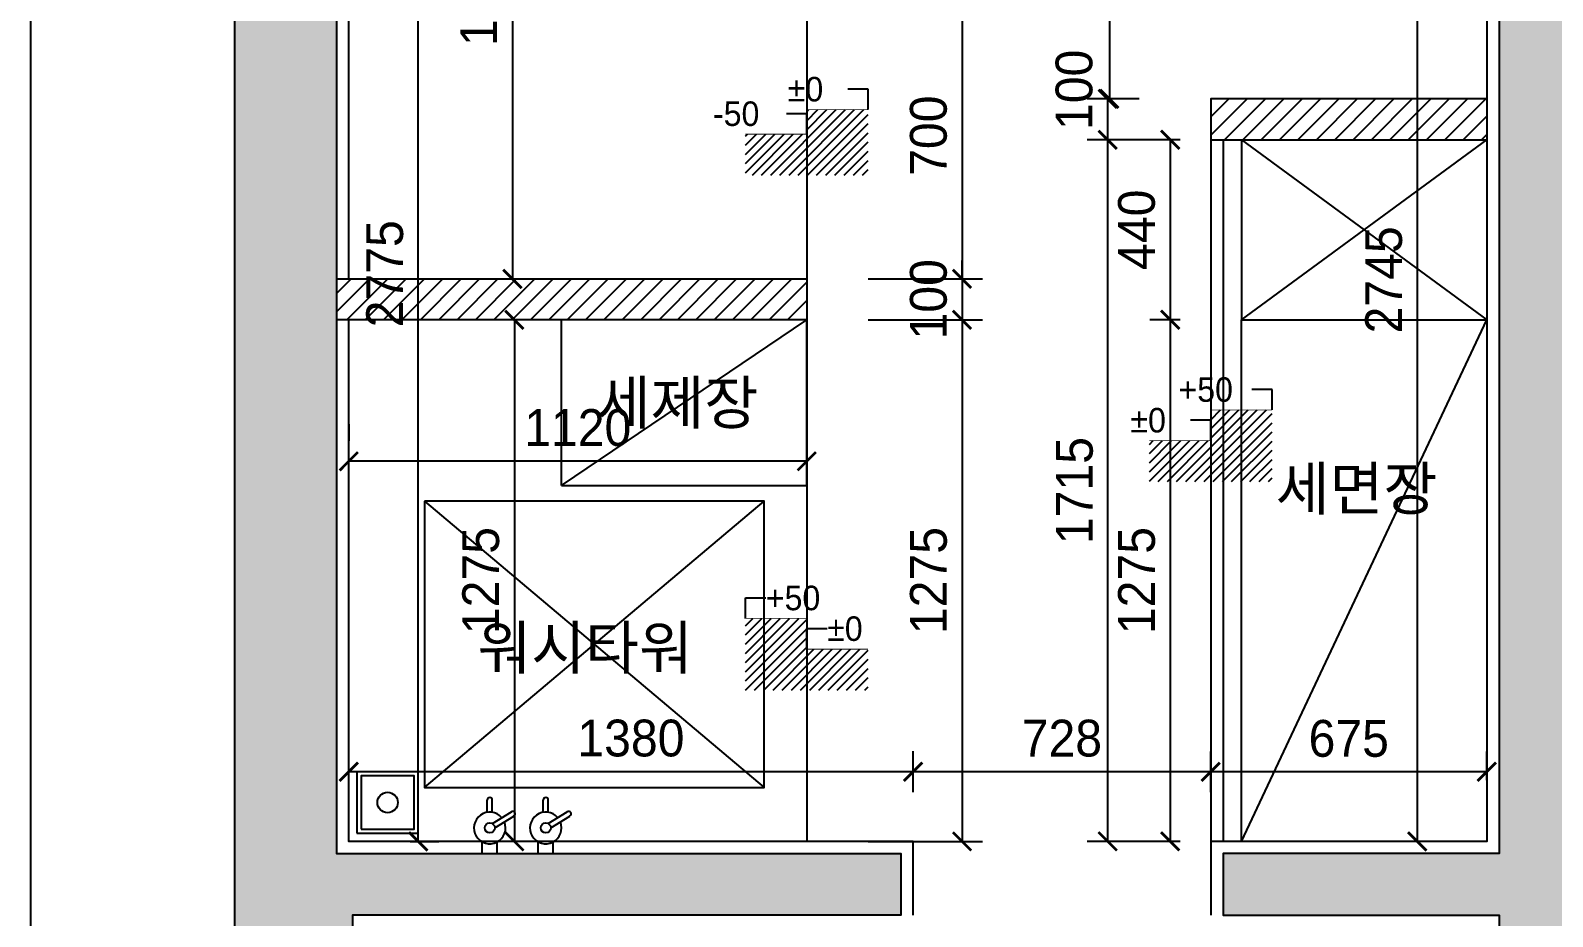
# Model space of a CAD drawing. Header units: millimetres. Extents: x -551172 to 227904, y -3435 to 261611.
# Drawn here: x 143942 to 147665, y 88343 to 90509 of the extents above; entities that cross this region are included whole.
import ezdxf
from ezdxf.enums import TextEntityAlignment as Align

# ---------------------------------------------------------------- set-up
doc = ezdxf.new("R2010")
doc.units = ezdxf.units.MM
doc.header["$LTSCALE"] = 100
doc.header["$PDMODE"] = 3
doc.layers.get('DEFPOINTS').update_dxf_attribs({"color": 248})
for name, color, linetype in [('C-LEVEL', 7, 'Continuous'), ('C-LEVEL @ 1', 7, 'Continuous'), ('C-SYM', 7, 'Continuous'), ('E-DIM(IN)', 14, 'Continuous'), ('F-HAT', 251, 'Continuous'), ('F-HAT @ 1', 251, 'Continuous'), ('F-LEVEL', 7, 'Continuous'), ('F-WALL1', 2, 'Continuous'), ('F-WALL2', 3, 'Continuous')]:
    doc.layers.add(name, color=color, linetype=linetype)
doc.layers.add('DEFPOINTS @ 1', color=248, linetype='Continuous', plot=False)
doc.styles.get("Standard").update_dxf_attribs({"font": 'romans.shx'})
doc.styles.add('YOURNAME', font='HYWULM.TTF')
doc.dimstyles.get("Standard").update_dxf_attribs({"dimtxt": 0.18, "dimasz": 0.18, "dimexe": 0.18, "dimexo": 0.0625, "dimgap": 0.09, "dimtad": 0, "dimtih": 1, "dimtoh": 1, "dimdec": 4, "dimzin": 0, "dimdsep": 46, "dimtxsty": 'Standard', "dimcen": 0.09, "dimadec": 0, "dimazin": 0, "dimtfac": 1, "dimtdec": 4, "dimtofl": 0, "dimtmove": 0, "dimatfit": 3, "dimfxl": 0, "dimtolj": 1, "dimtzin": 0, "dimarcsym": 0})
doc.dimstyles.new('YOURNAME-50', dxfattribs={"dimscale": 50, "dimtxt": 1.8, "dimasz": 0.9, "dimexe": 1, "dimexo": 3, "dimgap": 0.7, "dimtad": 1, "dimdec": 0, "dimzin": 0, "dimdsep": 46, "dimtxsty": 'YOURNAME', "dimblk": 'ARCHTICK', "dimcen": 0, "dimclrd": 1, "dimclre": 1, "dimclrt": 7, "dimadec": 0, "dimazin": 0, "dimtfac": 1, "dimtdec": 0, "dimtix": 1, "dimtmove": 2, "dimatfit": 3, "dimldrblk": 'ARCHTICK', "dimfxl": 0, "dimtolj": 1, "dimtzin": 0, "dimarcsym": 0})

# ---------------------------------------------------------------- blocks, each defined once
blk = doc.blocks.new('수전')
for p, q in [((-24.3, 101), (-24.3, 131.2)), ((-12.2, 101), (-12.2, 131.2)), ((-12, 73.4), (34.5, 102.3)), ((-6, 62.8), (40.9, 92)), ((-36.5, 0), (-36.5, 28.7)), ((0, 0), (0, 28.7))]:
    blk.add_line(p, q)
blk.add_circle((-18.3, 62.8), 12.3)
for centre, radius, start, end in [((-18.3, 131.2), 6.08, 0, 180), ((-18.3, 62.8), 38.7, 40.3337, 22.2294), ((37.7, 97.2), 6.08, 301.901, 121.901)]:
    blk.add_arc(centre, radius, start, end)
blk = doc.blocks.new('_ArchTick')
at = {"color": 0, "linetype": 'ByBlock', "const_width": 0.15}
blk.add_lwpolyline([(-0.5, -0.5), (0.5, 0.5)], dxfattribs=at)
blk = doc.blocks.new('*D278')
at = {"layer": 'DEFPOINTS', "color": 0}
for p in [(147503.6, 91271.8), (147333.6, 88526.8), (147503.6, 88526.8)]:
    blk.add_point(p, dxfattribs=at)
at = {"layer": 'E-DIM(IN)', "lineweight": -2}
for p, q in [((147353.6, 91271.8), (147283.6, 91271.8)), ((147333.6, 91271.8), (147333.6, 88526.8)), ((147353.6, 88526.8), (147283.6, 88526.8))]:
    blk.add_line(p, q, dxfattribs=at)
at = {"layer": 'E-DIM(IN)', "lineweight": -2, "xscale": 45, "yscale": 45, "zscale": 45}
for p, rotation in [((147333.6, 91271.8), 90), ((147333.6, 88526.8), 270)]:
    blk.add_blockref('_ArchTick', p, dxfattribs=dict(at, rotation=rotation))
at = {"layer": 'E-DIM(IN)', "color": 7, "insert": (147252, 89899.3), "char_height": 90, "attachment_point": 5, "rotation": 90, "style": 'YOURNAME'}
blk.add_mtext('\\A1;2745', dxfattribs=at)
blk = doc.blocks.new('*D279')
at = {"layer": 'DEFPOINTS', "color": 0}
for p in [(146828.6, 88696.8), (147503.6, 88526.8), (146828.6, 88496.8)]:
    blk.add_point(p, dxfattribs=at)
at = {"layer": 'E-DIM(IN)', "lineweight": -2}
for p, q in [((146828.6, 88646.8), (146828.6, 88746.8)), ((147503.6, 88676.8), (147503.6, 88746.8)), ((147503.6, 88696.8), (146828.6, 88696.8))]:
    blk.add_line(p, q, dxfattribs=at)
at = {"layer": 'E-DIM(IN)', "lineweight": -2, "xscale": 45, "yscale": 45, "zscale": 45, "rotation": 180}
blk.add_blockref('_ArchTick', (146828.6, 88696.8), dxfattribs=at)
at = {"layer": 'E-DIM(IN)', "lineweight": -2, "xscale": 45, "yscale": 45, "zscale": 45}
blk.add_blockref('_ArchTick', (147503.6, 88696.8), dxfattribs=at)
at = {"layer": 'E-DIM(IN)', "color": 7, "insert": (147166.1, 88777.9), "char_height": 90, "attachment_point": 5, "style": 'YOURNAME'}
blk.add_mtext('\\A1;675', dxfattribs=at)
blk = doc.blocks.new('*D280')
at = {"layer": 'DEFPOINTS', "color": 0}
for p in [(146100.6, 88696.8), (146100.6, 88496.8), (146828.6, 88496.8)]:
    blk.add_point(p, dxfattribs=at)
at = {"layer": 'E-DIM(IN)', "lineweight": -2}
for p, q in [((146100.6, 88646.8), (146100.6, 88746.8)), ((146828.6, 88646.8), (146828.6, 88746.8)), ((146828.6, 88696.8), (146100.6, 88696.8))]:
    blk.add_line(p, q, dxfattribs=at)
at = {"layer": 'E-DIM(IN)', "lineweight": -2, "xscale": 45, "yscale": 45, "zscale": 45, "rotation": 180}
blk.add_blockref('_ArchTick', (146100.6, 88696.8), dxfattribs=at)
at = {"layer": 'E-DIM(IN)', "lineweight": -2, "xscale": 45, "yscale": 45, "zscale": 45}
blk.add_blockref('_ArchTick', (146828.6, 88696.8), dxfattribs=at)
at = {"layer": 'E-DIM(IN)', "color": 7, "insert": (146464.6, 88778.6), "char_height": 90, "attachment_point": 5, "style": 'YOURNAME'}
blk.add_mtext('\\A1;728', dxfattribs=at)
blk = doc.blocks.new('*D281')
at = {"layer": 'DEFPOINTS', "color": 0}
for p in [(144720.6, 88697), (144720.6, 88526.8), (146100.6, 88496.8)]:
    blk.add_point(p, dxfattribs=at)
at = {"layer": 'E-DIM(IN)', "lineweight": -2}
for p, q in [((144720.6, 88676.8), (144720.6, 88747)), ((146100.6, 88646.8), (146100.6, 88747)), ((146100.6, 88697), (144720.6, 88697))]:
    blk.add_line(p, q, dxfattribs=at)
at = {"layer": 'E-DIM(IN)', "lineweight": -2, "xscale": 45, "yscale": 45, "zscale": 45, "rotation": 180}
blk.add_blockref('_ArchTick', (144720.6, 88697), dxfattribs=at)
at = {"layer": 'E-DIM(IN)', "lineweight": -2, "xscale": 45, "yscale": 45, "zscale": 45}
blk.add_blockref('_ArchTick', (146100.6, 88697), dxfattribs=at)
at = {"layer": 'E-DIM(IN)', "color": 7, "insert": (145410.6, 88778.8), "char_height": 90, "attachment_point": 5, "style": 'YOURNAME'}
blk.add_mtext('\\A1;1380', dxfattribs=at)
blk = doc.blocks.new('*D282')
at = {"layer": 'DEFPOINTS', "color": 0}
for p in [(144720.6, 91301.8), (144890.6, 91301.8), (144720.6, 88526.8)]:
    blk.add_point(p, dxfattribs=at)
at = {"layer": 'E-DIM(IN)', "lineweight": -2}
for p, q in [((144870.6, 91301.8), (144940.6, 91301.8)), ((144890.6, 88526.8), (144890.6, 91301.8)), ((144870.6, 88526.8), (144940.6, 88526.8))]:
    blk.add_line(p, q, dxfattribs=at)
at = {"layer": 'E-DIM(IN)', "lineweight": -2, "xscale": 45, "yscale": 45, "zscale": 45}
for p, rotation in [((144890.6, 91301.8), 90), ((144890.6, 88526.8), 270)]:
    blk.add_blockref('_ArchTick', p, dxfattribs=dict(at, rotation=rotation))
at = {"layer": 'E-DIM(IN)', "color": 7, "insert": (144809, 89914.3), "char_height": 90, "attachment_point": 5, "rotation": 90, "style": 'YOURNAME'}
blk.add_mtext('\\A1;2775', dxfattribs=at)
blk = doc.blocks.new('*D286')
at = {"layer": 'DEFPOINTS', "color": 0}
for p in [(145840.6, 90601.8), (145840.6, 89901.8), (146220.4, 89901.8)]:
    blk.add_point(p, dxfattribs=at)
at = {"layer": 'E-DIM(IN)', "lineweight": -2}
for p, q in [((145990.6, 90601.8), (146270.4, 90601.8)), ((146220.4, 90601.8), (146220.4, 89901.8)), ((145990.6, 89901.8), (146270.4, 89901.8))]:
    blk.add_line(p, q, dxfattribs=at)
at = {"layer": 'E-DIM(IN)', "lineweight": -2, "xscale": 45, "yscale": 45, "zscale": 45}
for p, rotation in [((146220.4, 90601.8), 90), ((146220.4, 89901.8), 270)]:
    blk.add_blockref('_ArchTick', p, dxfattribs=dict(at, rotation=rotation))
at = {"layer": 'E-DIM(IN)', "color": 7, "insert": (146138.6, 90251.8), "char_height": 90, "attachment_point": 5, "rotation": 90, "style": 'YOURNAME'}
blk.add_mtext('\\A1;700', dxfattribs=at)
blk = doc.blocks.new('*D287')
at = {"layer": 'DEFPOINTS', "color": 0}
for p in [(145840.6, 89901.8), (145840.6, 89801.8), (146220.4, 89801.8)]:
    blk.add_point(p, dxfattribs=at)
at = {"layer": 'E-DIM(IN)', "lineweight": -2}
for p, q in [((146220.4, 89901.8), (146220.4, 89946.8)), ((145990.6, 89901.8), (146270.4, 89901.8)), ((146220.4, 89901.8), (146220.4, 89801.8)), ((145990.6, 89801.8), (146270.4, 89801.8)), ((146220.4, 89801.8), (146220.4, 89756.8))]:
    blk.add_line(p, q, dxfattribs=at)
at = {"layer": 'E-DIM(IN)', "lineweight": -2, "xscale": 45, "yscale": 45, "zscale": 45}
for p, rotation in [((146220.4, 89901.8), 270), ((146220.4, 89801.8), 90)]:
    blk.add_blockref('_ArchTick', p, dxfattribs=dict(at, rotation=rotation))
at = {"layer": 'E-DIM(IN)', "color": 7, "insert": (146138.6, 89851.8), "char_height": 90, "attachment_point": 5, "rotation": 90, "style": 'YOURNAME'}
blk.add_mtext('\\A1;100', dxfattribs=at)
blk = doc.blocks.new('*D288')
at = {"layer": 'DEFPOINTS', "color": 0}
for p in [(145840.6, 89801.8), (145840.6, 88526.8), (146220.4, 88526.8)]:
    blk.add_point(p, dxfattribs=at)
at = {"layer": 'E-DIM(IN)', "lineweight": -2}
for p, q in [((145990.6, 89801.8), (146270.4, 89801.8)), ((146220.4, 89801.8), (146220.4, 88526.8)), ((145990.6, 88526.8), (146270.4, 88526.8))]:
    blk.add_line(p, q, dxfattribs=at)
at = {"layer": 'E-DIM(IN)', "lineweight": -2, "xscale": 45, "yscale": 45, "zscale": 45}
for p, rotation in [((146220.4, 89801.8), 90), ((146220.4, 88526.8), 270)]:
    blk.add_blockref('_ArchTick', p, dxfattribs=dict(at, rotation=rotation))
at = {"layer": 'E-DIM(IN)', "color": 7, "insert": (146138.7, 89164.3), "char_height": 90, "attachment_point": 5, "rotation": 90, "style": 'YOURNAME'}
blk.add_mtext('\\A1;1275', dxfattribs=at)
blk = doc.blocks.new('*D289')
at = {"layer": 'DEFPOINTS', "color": 0}
for p in [(145240.6, 89801.8), (145125.5, 88526.8), (145240.6, 88526.8)]:
    blk.add_point(p, dxfattribs=at)
at = {"layer": 'E-DIM(IN)', "lineweight": -2}
for p, q in [((145090.6, 89801.8), (145075.5, 89801.8)), ((145125.5, 89801.8), (145125.5, 88526.8)), ((145090.6, 88526.8), (145075.5, 88526.8))]:
    blk.add_line(p, q, dxfattribs=at)
at = {"layer": 'E-DIM(IN)', "lineweight": -2, "xscale": 45, "yscale": 45, "zscale": 45}
for p, rotation in [((145125.5, 89801.8), 90), ((145125.5, 88526.8), 270)]:
    blk.add_blockref('_ArchTick', p, dxfattribs=dict(at, rotation=rotation))
at = {"layer": 'E-DIM(IN)', "color": 7, "insert": (145043.8, 89164.3), "char_height": 90, "attachment_point": 5, "rotation": 90, "style": 'YOURNAME'}
blk.add_mtext('\\A1;1275', dxfattribs=at)
blk = doc.blocks.new('*D290')
at = {"layer": 'DEFPOINTS', "color": 0}
for p in [(144720.6, 89455.9), (144720.6, 89396.8), (145840.6, 89396.8)]:
    blk.add_point(p, dxfattribs=at)
at = {"layer": 'E-DIM(IN)', "lineweight": -2}
for p, q in [((144720.6, 89546.8), (144720.6, 89505.9)), ((145840.6, 89546.8), (145840.6, 89505.9)), ((145840.6, 89455.9), (144720.6, 89455.9))]:
    blk.add_line(p, q, dxfattribs=at)
at = {"layer": 'E-DIM(IN)', "lineweight": -2, "xscale": 45, "yscale": 45, "zscale": 45, "rotation": 180}
blk.add_blockref('_ArchTick', (144720.6, 89455.9), dxfattribs=at)
at = {"layer": 'E-DIM(IN)', "lineweight": -2, "xscale": 45, "yscale": 45, "zscale": 45}
blk.add_blockref('_ArchTick', (145840.6, 89455.9), dxfattribs=at)
at = {"layer": 'E-DIM(IN)', "color": 7, "insert": (145280.6, 89537.7), "char_height": 90, "attachment_point": 5, "style": 'YOURNAME'}
blk.add_mtext('\\A1;1120', dxfattribs=at)
blk = doc.blocks.new('*D291')
at = {"layer": 'DEFPOINTS', "color": 0}
for p in [(144905.6, 91301.8), (144905.6, 89901.8), (145120.9, 89901.8)]:
    blk.add_point(p, dxfattribs=at)
at = {"layer": 'E-DIM(IN)', "lineweight": -2}
for p, q in [((145055.6, 91301.8), (145170.9, 91301.8)), ((145120.9, 91301.8), (145120.9, 89901.8)), ((145055.6, 89901.8), (145170.9, 89901.8))]:
    blk.add_line(p, q, dxfattribs=at)
at = {"layer": 'E-DIM(IN)', "lineweight": -2, "xscale": 45, "yscale": 45, "zscale": 45}
for p, rotation in [((145120.9, 91301.8), 90), ((145120.9, 89901.8), 270)]:
    blk.add_blockref('_ArchTick', p, dxfattribs=dict(at, rotation=rotation))
at = {"layer": 'E-DIM(IN)', "color": 7, "insert": (145039.1, 90601.8), "char_height": 90, "attachment_point": 5, "rotation": 90, "style": 'YOURNAME'}
blk.add_mtext('\\A1;1400', dxfattribs=at)
blk = doc.blocks.new('*D292')
at = {"layer": 'DEFPOINTS', "color": 0}
for p in [(146749.6, 91271.8), (146580.7, 90341.8), (146803.6, 90341.8)]:
    blk.add_point(p, dxfattribs=at)
at = {"layer": 'E-DIM(IN)', "lineweight": -2}
for p, q in [((146599.6, 91271.8), (146530.7, 91271.8)), ((146580.7, 91271.8), (146580.7, 90341.8)), ((146653.6, 90341.8), (146530.7, 90341.8))]:
    blk.add_line(p, q, dxfattribs=at)
at = {"layer": 'E-DIM(IN)', "lineweight": -2, "xscale": 45, "yscale": 45, "zscale": 45}
for p, rotation in [((146580.7, 91271.8), 90), ((146580.7, 90341.8), 270)]:
    blk.add_blockref('_ArchTick', p, dxfattribs=dict(at, rotation=rotation))
at = {"layer": 'E-DIM(IN)', "color": 7, "insert": (146498.9, 90806.8), "char_height": 90, "attachment_point": 5, "rotation": 90, "style": 'YOURNAME'}
blk.add_mtext('\\A1;930', dxfattribs=at)
blk = doc.blocks.new('*D293')
at = {"layer": 'DEFPOINTS', "color": 0}
for p in [(146803.6, 90241.8), (146576.5, 88526.8), (146828.6, 88526.8)]:
    blk.add_point(p, dxfattribs=at)
at = {"layer": 'E-DIM(IN)', "lineweight": -2}
for p, q in [((146653.6, 90241.8), (146526.5, 90241.8)), ((146576.5, 90241.8), (146576.5, 88526.8)), ((146678.6, 88526.8), (146526.5, 88526.8))]:
    blk.add_line(p, q, dxfattribs=at)
at = {"layer": 'E-DIM(IN)', "lineweight": -2, "xscale": 45, "yscale": 45, "zscale": 45}
for p, rotation in [((146576.5, 90241.8), 90), ((146576.5, 88526.8), 270)]:
    blk.add_blockref('_ArchTick', p, dxfattribs=dict(at, rotation=rotation))
at = {"layer": 'E-DIM(IN)', "color": 7, "insert": (146495.6, 89384.3), "char_height": 90, "attachment_point": 5, "rotation": 90, "style": 'YOURNAME'}
blk.add_mtext('\\A1;1715', dxfattribs=at)
blk = doc.blocks.new('*D294')
at = {"layer": 'DEFPOINTS', "color": 0}
for p in [(146803.6, 90341.8), (146576.5, 90241.8), (146828.6, 90241.8)]:
    blk.add_point(p, dxfattribs=at)
at = {"layer": 'E-DIM(IN)', "lineweight": -2}
for p, q in [((146653.6, 90341.8), (146526.5, 90341.8)), ((146576.5, 90341.8), (146576.5, 90241.8)), ((146678.6, 90241.8), (146526.5, 90241.8))]:
    blk.add_line(p, q, dxfattribs=at)
at = {"layer": 'E-DIM(IN)', "lineweight": -2, "xscale": 45, "yscale": 45, "zscale": 45}
for p, rotation in [((146576.5, 90341.8), 90), ((146576.5, 90241.8), 270)]:
    blk.add_blockref('_ArchTick', p, dxfattribs=dict(at, rotation=rotation))
at = {"layer": 'E-DIM(IN)', "color": 7, "insert": (146494.7, 90363.9), "char_height": 90, "attachment_point": 5, "rotation": 90, "style": 'YOURNAME'}
blk.add_mtext('\\A1;100', dxfattribs=at)
blk = doc.blocks.new('*D295')
at = {"layer": 'DEFPOINTS', "color": 0}
for p in [(146903.6, 90241.8), (146729.4, 89801.8), (146903.6, 89801.8)]:
    blk.add_point(p, dxfattribs=at)
at = {"layer": 'E-DIM(IN)', "lineweight": -2}
for p, q in [((146753.6, 90241.8), (146679.4, 90241.8)), ((146729.4, 90241.8), (146729.4, 89801.8)), ((146753.6, 89801.8), (146679.4, 89801.8))]:
    blk.add_line(p, q, dxfattribs=at)
at = {"layer": 'E-DIM(IN)', "lineweight": -2, "xscale": 45, "yscale": 45, "zscale": 45}
for p, rotation in [((146729.4, 90241.8), 90), ((146729.4, 89801.8), 270)]:
    blk.add_blockref('_ArchTick', p, dxfattribs=dict(at, rotation=rotation))
at = {"layer": 'E-DIM(IN)', "color": 7, "insert": (146647.6, 90021.8), "char_height": 90, "attachment_point": 5, "rotation": 90, "style": 'YOURNAME'}
blk.add_mtext('\\A1;440', dxfattribs=at)
blk = doc.blocks.new('*D296')
at = {"layer": 'DEFPOINTS', "color": 0}
for p in [(146903.6, 89801.8), (146729.4, 88526.8), (146903.6, 88526.8)]:
    blk.add_point(p, dxfattribs=at)
at = {"layer": 'E-DIM(IN)', "lineweight": -2}
for p, q in [((146753.6, 89801.8), (146679.4, 89801.8)), ((146729.4, 89801.8), (146729.4, 88526.8)), ((146753.6, 88526.8), (146679.4, 88526.8))]:
    blk.add_line(p, q, dxfattribs=at)
at = {"layer": 'E-DIM(IN)', "lineweight": -2, "xscale": 45, "yscale": 45, "zscale": 45}
for p, rotation in [((146729.4, 89801.8), 90), ((146729.4, 88526.8), 270)]:
    blk.add_blockref('_ArchTick', p, dxfattribs=dict(at, rotation=rotation))
at = {"layer": 'E-DIM(IN)', "color": 7, "insert": (146647.7, 89164.3), "char_height": 90, "attachment_point": 5, "rotation": 90, "style": 'YOURNAME'}
blk.add_mtext('\\A1;1275', dxfattribs=at)
blk = doc.blocks.new('C-SYM-LEVEL-2')
at = {"layer": 'C-SYM', "style": 'YOURNAME'}
blk.add_attdef('부위', text='', height=60, dxfattribs=at).set_placement((-68456.5, -41156.5), align=Align.MIDDLE_LEFT)
at = {"layer": 'DEFPOINTS @ 1', "has_arrowhead": 0}
blk.add_leader([(-68506.5, -41106.5), (-68506.5, -41156.5), (-68456.5, -41156.5)], dimstyle='Standard', override={"dimscale": 1, "dimasz": 1, "dimtxsty": 'YOURNAME', "dimldrblk": 'Dot'}, dxfattribs=at)
blk = doc.blocks.new('*U711')
at = {"layer": 'C-LEVEL'}
ref = blk.add_blockref('C-SYM-LEVEL-2', (77334.2, 49149), dxfattribs=dict(at, rotation=180))
ref.add_attrib('부위', '-50', dxfattribs={"layer": 'C-LEVEL @ 1', "height": 60, "style": 'YOURNAME'}).set_placement((145611.3, 90305.5), align=Align.MIDDLE_LEFT)
blk = doc.blocks.new('*U712')
at = {"layer": 'C-LEVEL'}
ref = blk.add_blockref('C-SYM-LEVEL-2', (77484.2, 49209), dxfattribs=dict(at, rotation=180))
ref.add_attrib('부위', '%%p0', dxfattribs={"layer": 'C-LEVEL @ 1', "height": 60, "style": 'YOURNAME'}).set_placement((145794.2, 90365.5), align=Align.MIDDLE_LEFT)
blk = doc.blocks.new('*U713')
at = {"layer": 'C-LEVEL'}
ref = blk.add_blockref('C-SYM-LEVEL-2', (214347.1, 47890.3), dxfattribs=dict(at, xscale=-1, rotation=180))
ref.add_attrib('부위', '%%P0', dxfattribs={"layer": 'C-LEVEL @ 1', "height": 60, "style": 'YOURNAME'}).set_placement((145890.6, 89046.8), align=Align.MIDDLE_LEFT)
blk = doc.blocks.new('*U714')
at = {"layer": 'C-LEVEL'}
ref = blk.add_blockref('C-SYM-LEVEL-2', (214197.1, 47965.3), dxfattribs=dict(at, xscale=-1, rotation=180))
ref.add_attrib('부위', '+50', dxfattribs={"layer": 'C-LEVEL @ 1', "height": 60, "style": 'YOURNAME'}).set_placement((145740.6, 89121.8), align=Align.MIDDLE_LEFT)
blk = doc.blocks.new('*U715')
at = {"layer": 'C-LEVEL'}
ref = blk.add_blockref('C-SYM-LEVEL-2', (78322.2, 48399.8), dxfattribs=dict(at, rotation=180))
ref.add_attrib('부위', '%%P0', dxfattribs={"layer": 'C-LEVEL @ 1', "height": 60, "style": 'YOURNAME'}).set_placement((146632.2, 89556.3), align=Align.MIDDLE_LEFT)
blk = doc.blocks.new('*U716')
at = {"layer": 'C-LEVEL'}
ref = blk.add_blockref('C-SYM-LEVEL-2', (78472.2, 48474.8), dxfattribs=dict(at, rotation=180))
ref.add_attrib('부위', '+50', dxfattribs={"layer": 'C-LEVEL @ 1', "height": 60, "style": 'YOURNAME'}).set_placement((146749.7, 89631.3), align=Align.MIDDLE_LEFT)

msp = doc.modelspace()

# ---------------------------------------------------------------- hatches: boundary and pattern name
at = {"layer": 'C-LEVEL'}
h = msp.add_hatch(dxfattribs=at)
h.set_pattern_fill('ANSI31', color=1, scale=5, angle=180)
h.set_pattern_definition([(225, (-175753.618, 58464.68), (11.22532015, -11.22532015), [])])
h.paths.add_polyline_path([(145990.6, 90155.5), (145690.6, 90155.5), (145690.6, 90255.5), (145840.6, 90255.5), (145840.6, 90315.5), (145990.6, 90315.5)])
h = msp.add_hatch(dxfattribs=at)
h.set_pattern_fill('ANSI31', color=1, scale=5, angle=180)
h.set_pattern_definition([(225, (-173848.138, 57730.477), (11.22532015, -11.22532015), [])])
h.paths.add_polyline_path([(146978.6, 89406.3), (146678.6, 89406.3), (146678.6, 89506.3), (146828.6, 89506.3), (146828.6, 89581.3), (146978.6, 89581.3)])
h = msp.add_hatch(dxfattribs=at)
h.set_pattern_fill('ANSI31', color=1, scale=5, angle=180)
h.set_pattern_definition([(225, (-173734.903, 57220.97), (11.22532015, -11.22532015), [])])
h.paths.add_polyline_path([(145690.6, 88896.8), (145990.6, 88896.8), (145990.6, 88996.8), (145840.6, 88996.8), (145840.6, 89071.8), (145690.6, 89071.8)])
at = {"layer": 'F-HAT'}
h = msp.add_hatch(color=256, dxfattribs=at)
h.dxf.hatch_style = 1
h.paths.add_polyline_path([(146000.6, 91301.8), (146042.1, 91616.8), (144642.1, 91616.8), (144642.1, 93089.8), (145217.1, 93089.8), (145217.1, 93320.8), (144442.1, 93320.8), (144442.1, 79859.8), (145476.6, 79859.8), (145476.6, 80052.8), (144706.6, 80052.8), (144706.6, 81641.8), (145489.6, 81641.8), (145489.6, 81891.8), (144729.6, 81891.8), (144729.6, 86096.8), (145820.6, 86096.8), (145820.6, 86256.8), (144729.6, 86256.8), (144729.6, 88346.8), (146070.6, 88346.8), (146070.6, 88496.8), (144690.6, 88496.8), (144690.6, 91301.8)])
h.paths.add_polyline_path([(147533.6, 91301.8), (147533.6, 88496.8), (146858.6, 88496.8), (146858.6, 88346.8), (147533.6, 88346.8), (147533.6, 86256.8), (146670.6, 86256.8), (146670.6, 86096.8), (148220.6, 86096.8), (148220.6, 86256.8), (147705.6, 86256.8), (147705.6, 87608.8), (148405.6, 87608.8), (148405.6, 87763.8), (147695.6, 87763.8), (147695.6, 91300.8), (148485.6, 91300.8), (148485.6, 91915.8), (147700.6, 91915.8), (147700.6, 93120.8), (148460.6, 93120.8), (148460.6, 93320.8), (146834.6, 93320.8), (146834.6, 93089.8), (147544.6, 93089.8), (147544.6, 92186.8), (146802.1, 92186.8), (146802.1, 91616.8), (146843.6, 91301.8)])
h.paths.add_polyline_path([(146952.1, 91616.8), (146952.1, 92036.8), (147544.6, 92036.8), (147544.6, 91616.8)], flags=16)
h.paths.add_polyline_path([(147700.6, 91450.8), (147700.6, 91765.8), (148335.6, 91765.8), (148335.6, 91450.8)], flags=16)
h.paths.add_polyline_path([(149448.6, 86256.8), (149175.6, 86256.8), (149175.6, 86096.8), (149220.6, 86096.8), (149220.6, 81891.8), (148788.6, 81891.8), (148788.6, 81641.8), (149448.6, 81641.8), (149448.6, 81836.8)])
h.paths.add_polyline_path([(149401.6, 80059.8), (149401.6, 80694.8), (149206.6, 80694.8), (149206.6, 80402.8), (149206.6, 80059.8), (149196.6, 80059.8), (149196.6, 79859.8), (149911.6, 79859.8), (149911.6, 80059.8)])
h.paths.add_polyline_path([(154995.6, 80469.8), (155500.6, 80469.8), (155500.6, 80724.8), (154995.6, 80724.8), (154995.6, 85991.8), (156935.6, 85991.8), (156935.6, 85371.8), (157085.6, 85371.8), (157085.6, 85689.8), (157400.6, 85689.8), (157400.6, 85847.8), (157120.6, 85847.8), (157120.6, 86194.8), (154804.6, 86194.8), (154804.6, 80059.8), (154294.6, 80059.8), (154294.6, 79859.8), (154995.6, 79859.8), (154995.6, 80044.8)])
h.paths.add_polyline_path([(154995.6, 80044.8), (154995.6, 79859.8), (156640.6, 79859.8, 0.191132), (158008.8, 80469.8), (157795.6, 80469.8), (157773.9, 80469.8, -0.151278), (156640.6, 80044.8)])
h.paths.add_polyline_path([(158998.6, 80469.8), (158998.6, 80669.8), (158485.6, 80669.8), (158485.6, 85689.8), (158530.6, 85689.8), (158530.6, 85847.8), (158250.6, 85847.8), (158250.6, 85689.8), (158295.6, 85689.8), (158295.6, 80724.8), (157795.6, 80724.8), (157795.6, 80469.8)])
h.paths.add_polyline_path([(161980.6, 80469.8), (161980.6, 89425.8), (159090.6, 89425.8), (159090.6, 88310.8), (159005.6, 88310.8), (159005.6, 88150.8), (159090.6, 88150.8), (159090.6, 87350.8), (159250.6, 87350.8), (159250.6, 89200.8), (161780.6, 89200.8), (161780.6, 87505.8), (160035.6, 87505.8), (160035.6, 87350.8), (160965.6, 87350.8), (160965.6, 86142.8), (159700.6, 86142.8), (159700.6, 85847.8), (159380.6, 85847.8), (159380.6, 85689.8), (159695.6, 85689.8), (159695.6, 85364.8), (159848.6, 85364.8), (159848.6, 85984.8), (161788.6, 85984.8), (161788.6, 80669.8), (161278.6, 80669.8), (161278.6, 80469.8)])
h.paths.add_polyline_path([(161120.6, 86142.8), (161120.6, 87350.8), (161780.6, 87350.8), (161780.6, 86142.8)], flags=16)
h.paths.add_polyline_path([(155585.6, 87650.8), (155585.6, 87805.8), (153180.6, 87805.8), (153180.6, 92845.8), (153690.6, 92845.8), (153690.6, 93045.8), (153180.6, 93045.8), (153180.6, 93320.8), (152465.6, 93320.8), (152465.6, 93120.8), (153000.6, 93120.8), (153000.6, 90795.8), (152600.6, 90795.8), (152600.6, 90550.8), (152995.6, 90550.8), (152995.6, 87650.8)])
h.paths.add_polyline_path([(156675.6, 88310.8), (156675.6, 91102.8), (157445.6, 91102.8), (157445.6, 93045.8), (156205.6, 93045.8), (156205.6, 92845.8), (157237.6, 92845.8), (157237.6, 91575.8), (156485.6, 91575.8), (156485.6, 87805.8), (156435.6, 87805.8), (156435.6, 87650.8), (156670.6, 87650.8), (156670.6, 88150.8), (157090.6, 88150.8), (157090.6, 88310.8)])
h.paths.add_polyline_path([(156675.6, 91202.8), (156675.6, 91475.8), (157237.6, 91475.8), (157237.6, 91202.8)], flags=16)
h.paths.add_polyline_path([(159090.6, 90422.8), (159350.6, 90422.8), (159350.6, 91232.8), (159090.6, 91232.8)])
h.paths.add_polyline_path([(150970.6, 91300.8), (150970.6, 90550.8), (151240.6, 90550.8), (151240.6, 91640.8), (149970.6, 91640.8), (149970.6, 91300.8)])
h = msp.add_hatch(dxfattribs=at)
h.set_pattern_fill('ANSI31', color=256, scale=10)
h.paths.add_polyline_path([(145840.6, 91301.8), (145740.6, 91301.8), (145740.6, 90601.8), (145840.6, 90601.8)])
h.paths.add_polyline_path([(145840.6, 89901.8), (144690.6, 89901.8), (144690.6, 89801.8), (145840.6, 89801.8)])
h = msp.add_hatch(dxfattribs=at)
h.set_pattern_fill('ANSI31', color=256, scale=10)
h.paths.add_polyline_path([(147503.6, 90241.8), (147503.6, 90341.8), (146828.6, 90341.8), (146828.6, 90241.8)])

# ---------------------------------------------------------------- linework, layer by layer
at = {"layer": 'C-LEVEL', "color": 2, "const_width": 2}
for points in [[(145690.6, 90255.5), (145840.6, 90255.5), (145840.6, 90315.5), (145990.6, 90315.5)], [(146678.6, 89506.3), (146828.6, 89506.3), (146828.6, 89581.3), (146978.6, 89581.3)], [(145990.6, 88996.8), (145840.6, 88996.8), (145840.6, 89071.8), (145690.6, 89071.8)]]:
    msp.add_lwpolyline(points, dxfattribs=at)
at = {"layer": 'DEFPOINTS'}
msp.add_lwpolyline([(162480.6, 93545.8), (143942.1, 93545.8), (143942.1, 79359.8), (162480.6, 79359.8)], close=True, dxfattribs=at)
at = {"layer": 'F-HAT'}
for p, q in [((146903.6, 90241.8), (146903.6, 89801.8)), ((146903.6, 89801.8), (147503.6, 90241.8)), ((146903.6, 90241.8), (147503.6, 89801.8)), ((145240.6, 89396.8), (145840.6, 89801.8)), ((145840.6, 89801.8), (145240.6, 89801.8)), ((145240.6, 89396.8), (145240.6, 89801.8)), ((145840.6, 89396.8), (145840.6, 89801.8)), ((146903.6, 88526.8), (146903.6, 89801.8)), ((146903.6, 88526.8), (147503.6, 89801.8)), ((146903.6, 89801.8), (147503.6, 89801.8)), ((145240.6, 89396.8), (145840.6, 89396.8)), ((144906.1, 88658.5), (145736.1, 89358.5)), ((144906.1, 89358.5), (145736.1, 88658.5))]:
    msp.add_line(p, q, dxfattribs=at)
for points in [[(144906.1, 89358.5), (144906.1, 88658.5), (145736.1, 88658.5), (145736.1, 89358.5)], [(144740.6, 88546.8), (144890.6, 88546.8), (144890.6, 88696.8), (144740.6, 88696.8)], [(144750.6, 88556.8), (144880.6, 88556.8), (144880.6, 88686.8), (144750.6, 88686.8)]]:
    msp.add_lwpolyline(points, close=True, dxfattribs=at)
msp.add_circle((144815.6, 88621.8), 25, dxfattribs=at)
at = {"layer": 'F-LEVEL'}
for p, q in [((145840.6, 90601.8), (145840.6, 89901.8)), ((146858.6, 90241.8), (146858.6, 88526.8)), ((145840.6, 89901.8), (145840.6, 88526.8))]:
    msp.add_line(p, q, dxfattribs=at)
at = {"layer": 'F-WALL1'}
msp.add_lwpolyline([(144442.1, 79859.8), (144442.1, 93320.8), (145217.1, 93320.8), (145217.1, 93089.8), (144642.1, 93089.8), (144642.1, 91616.8), (146042.1, 91616.8), (146000.6, 91301.8), (144690.6, 91301.8), (144690.6, 88496.8), (146070.6, 88496.8), (146070.6, 88346.8), (144729.6, 88346.8), (144729.6, 86256.8), (145820.6, 86256.8), (145820.6, 86096.8), (144729.6, 86096.8), (144729.6, 81891.8), (145489.6, 81891.8), (145489.6, 81641.8), (144706.6, 81641.8), (144706.6, 80052.8), (145476.6, 80052.8), (145476.6, 79859.8)], close=True, dxfattribs=at)
msp.add_lwpolyline([(148460.6, 93320.8), (146834.6, 93320.8), (146834.6, 93089.8), (147544.6, 93089.8), (147544.6, 92186.8), (146802.1, 92186.8), (146802.1, 91616.8), (146843.6, 91301.8), (147533.6, 91301.8), (147533.6, 88496.8), (146858.6, 88496.8), (146858.6, 88346.8), (147533.6, 88346.8), (147533.6, 86256.8), (146670.6, 86256.8), (146670.6, 86096.8), (148220.6, 86096.8)], dxfattribs=at)
at = {"layer": 'F-WALL2', "color": 4}
msp.add_line((146828.6, 90241.8), (146828.6, 88526.8), dxfattribs=at)
for points in [[(145840.6, 91271.8), (146094.6, 91271.8), (146094.6, 91409.3), (146749.6, 91409.3), (146749.6, 91271.8), (147503.6, 91271.8), (147503.6, 88526.8), (146828.6, 88526.8), (146828.6, 88346.8)], [(144720.6, 89901.8), (144720.6, 91171.8), (145740.6, 91171.8)], [(146100.6, 88346.8), (146100.6, 88526.8), (144720.6, 88526.8), (144720.6, 89801.8)]]:
    msp.add_lwpolyline(points, dxfattribs=at)
at = {"layer": 'F-WALL2'}
for points in [[(147503.6, 90341.8), (146828.6, 90341.8), (146828.6, 90241.8), (147503.6, 90241.8)], [(144690.6, 89901.8), (145840.6, 89901.8), (145840.6, 89801.8), (144690.6, 89801.8)]]:
    msp.add_lwpolyline(points, dxfattribs=at)

# ---------------------------------------------------------------- block references
at = {"layer": 'F-HAT', "extrusion": (0, 0, -1), "xscale": -1, "zscale": -1}
for p in [(-145083.7, 88496.8), (-145220.6, 88496.8)]:
    msp.add_blockref('수전', p, dxfattribs=at)
at = {"layer": 'F-WALL1'}
for name in ['*U712', '*U711', '*U716', '*U715', '*U714', '*U713']:
    msp.add_blockref(name, (0, 0), dxfattribs=at)

# ---------------------------------------------------------------- texts
at = {"layer": 'F-HAT @ 1', "style": 'YOURNAME'}
for s, p in [('세제장', (145326.7, 89546.6)), ('세면장', (146987.4, 89336.9)), ('워시타워', (145035.2, 88948.2))]:
    msp.add_text(s, height=105, dxfattribs=at).set_placement(p)

# ---------------------------------------------------------------- dimensions: what is measured, and where the dimension line sits
at = {"layer": 'E-DIM(IN)'}
for base, p1, p2, picture, middle in [((144890.6, 91301.8), (144720.6, 88526.8), (144720.6, 91301.8), '*D282', (144809, 89914.3)), ((145120.9, 89901.8), (144905.6, 91301.8), (144905.6, 89901.8), '*D291', (145039.1, 90601.8)), ((146580.7, 90341.8), (146749.6, 91271.8), (146803.6, 90341.8), '*D292', (146498.9, 90806.8)), ((147333.6, 88526.8), (147503.6, 91271.8), (147503.6, 88526.8), '*D278', (147252, 89899.3)), ((146220.4, 89901.8), (145840.6, 90601.8), (145840.6, 89901.8), '*D286', (146138.6, 90251.8)), ((146576.5, 88526.8), (146803.6, 90241.8), (146828.6, 88526.8), '*D293', (146495.6, 89384.3)), ((146729.4, 89801.8), (146903.6, 90241.8), (146903.6, 89801.8), '*D295', (146647.6, 90021.8)), ((146220.4, 89801.8), (145840.6, 89901.8), (145840.6, 89801.8), '*D287', (146138.6, 89851.8)), ((145125.5, 88526.8), (145240.6, 89801.8), (145240.6, 88526.8), '*D289', (145043.8, 89164.3)), ((146220.4, 88526.8), (145840.6, 89801.8), (145840.6, 88526.8), '*D288', (146138.7, 89164.3)), ((146729.4, 88526.8), (146903.6, 89801.8), (146903.6, 88526.8), '*D296', (146647.7, 89164.3))]:
    dim = msp.add_linear_dim(base=base, p1=p1, p2=p2, angle=90, dimstyle='YOURNAME-50', override={"dimclrd": 256, "dimclre": 256}, dxfattribs=at)
    dim.commit()
    dim.dimension.update_dxf_attribs({"geometry": picture, "text_midpoint": middle})
dim = msp.add_linear_dim(base=(146576.5, 90241.8), p1=(146803.6, 90341.8), p2=(146828.6, 90241.8), angle=90, dimstyle='YOURNAME-50', override={"dimclrd": 256, "dimclre": 256}, dxfattribs=at)
dim.commit()
dim.dimension.update_dxf_attribs({"geometry": '*D294', "text_midpoint": (146494.7, 90363.9), "dimtype": 160})
for base, p1, p2, picture, middle in [((144720.6, 89455.9), (145840.6, 89396.8), (144720.6, 89396.8), '*D290', (145280.6, 89537.7)), ((144720.6, 88697), (146100.6, 88496.8), (144720.6, 88526.8), '*D281', (145410.6, 88778.8)), ((146100.6, 88696.8), (146828.6, 88496.8), (146100.6, 88496.8), '*D280', (146464.6, 88778.6)), ((146828.6, 88696.8), (147503.6, 88526.8), (146828.6, 88496.8), '*D279', (147166.1, 88777.9))]:
    dim = msp.add_linear_dim(base=base, p1=p1, p2=p2, dimstyle='YOURNAME-50', override={"dimclrd": 256, "dimclre": 256}, dxfattribs=at)
    dim.commit()
    dim.dimension.update_dxf_attribs({"geometry": picture, "text_midpoint": middle})

doc.saveas('drawing.dxf')
